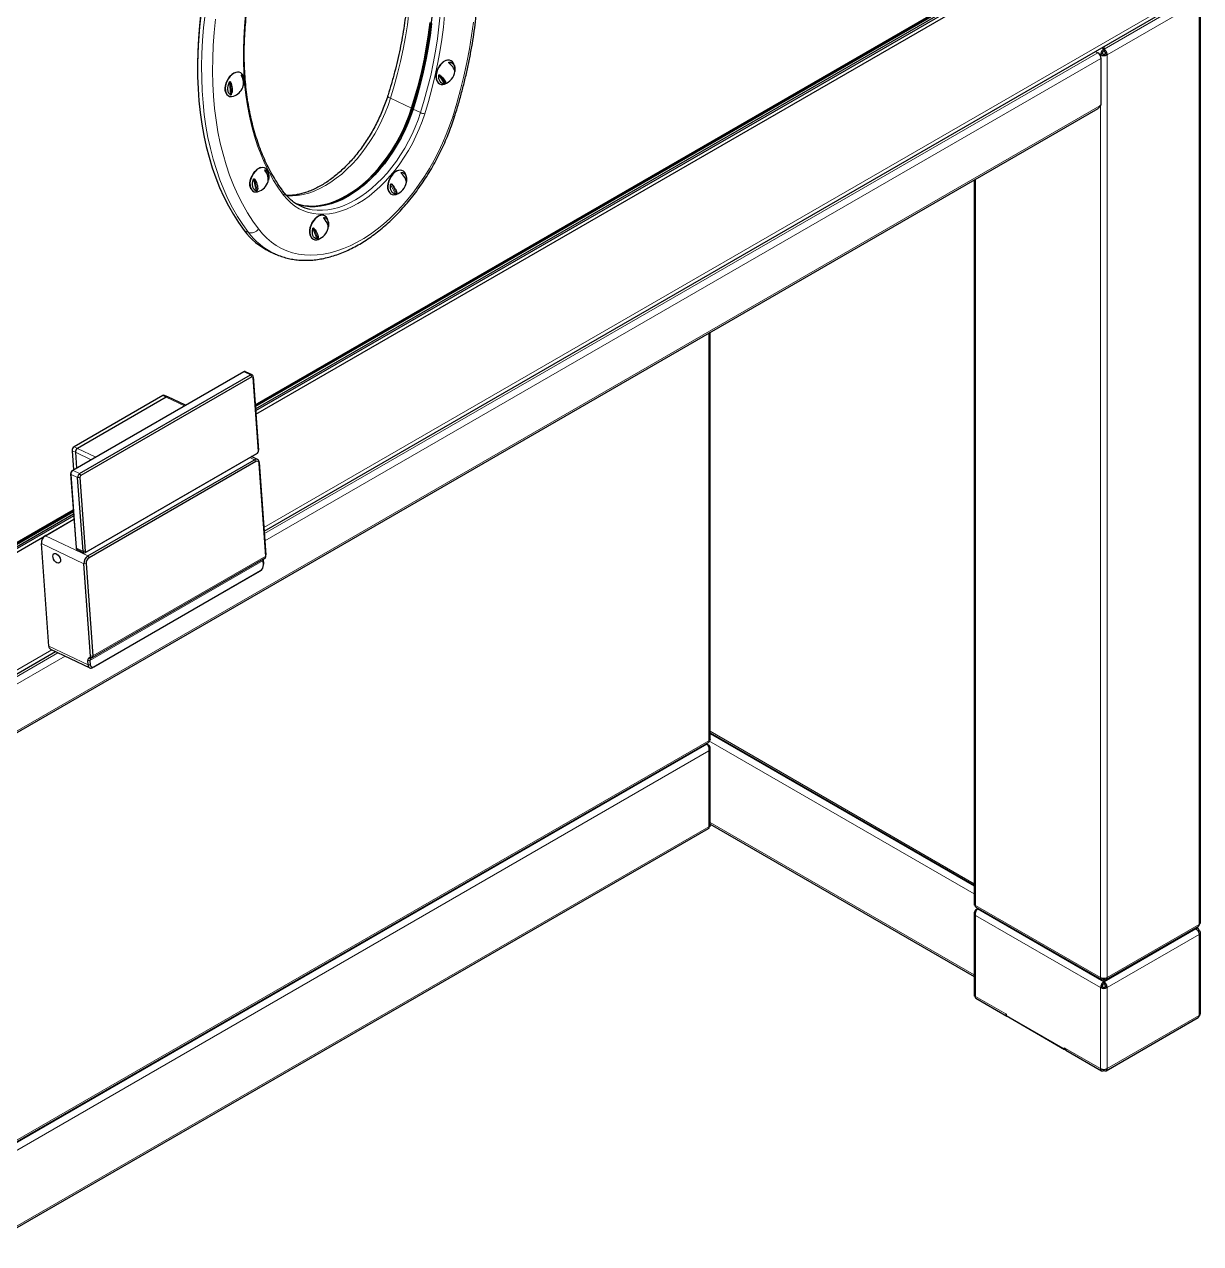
# Model space of a CAD drawing. Header units: millimetres. Extents: x -218071 to -203542, y 15363 to 51382.
# Drawn here: x -216882.8 to -216806.9, y 50935.3 to 51013.9 of the extents above; entities that cross this region are included whole.
import ezdxf

# ---------------------------------------------------------------- set-up
doc = ezdxf.new("R2010")
doc.units = ezdxf.units.MM
doc.header["$LTSCALE"] = 4
doc.layers.add('TPF-EQUIPEMENT', color=7, linetype='Continuous')

msp = doc.modelspace()

# ---------------------------------------------------------------- linework, layer by layer
at = {"layer": 'TPF-EQUIPEMENT', "color": 7, "linetype": 'Continuous', "lineweight": 25}
for p, q in [((-216867.878, 50989.405), (-216821.394, 51016.233)), ((-216867.872, 50989.326), (-216821.666, 51015.994)), ((-216867.869, 50989.283), (-216821.663, 51015.951)), ((-216867.859, 50989.148), (-216821.49, 51015.91)), ((-216821.235, 51015.911), (-216867.849, 50989.008)), ((-216867.834, 50988.794), (-216821.023, 51015.811)), ((-216867.286, 50981.252), (-216807.647, 51015.673)), ((-216806.876, 50956.002), (-216806.876, 51015.535)), ((-216813.126, 51012.511), (-216813.126, 51012.357)), ((-216813.106, 51012.357), (-216813.106, 51012.522)), ((-216813.657, 51012.204), (-216813.515, 51012.121)), ((-216813.222, 51012.045), (-216813.328, 51011.984)), ((-216813.303, 51011.754), (-216813.303, 51008.749)), ((-216813.126, 51012.357), (-216813.126, 51012.235)), ((-216813.106, 51012.357), (-216813.106, 51012.235)), ((-216813.01, 51012.045), (-216812.904, 51011.984)), ((-216871.597, 51011.412), (-216871.597, 51011.399)), ((-216937.677, 50936.849), (-216813.484, 51008.526)), ((-216813.317, 51008.724), (-216813.373, 51008.692)), ((-216821.477, 51003.913), (-216821.477, 50957.142)), ((-216866.941, 50999.301), (-216866.673, 50999.173)), ((-216866.673, 50999.173), (-216866.687, 50999.18)), ((-216838.516, 50967.799), (-216838.516, 50994.079)), ((-216868.631, 50991.53), (-216879.662, 50985.164)), ((-216879.196, 50984.961), (-216868.165, 50991.328)), ((-216868.088, 50991.209), (-216879.119, 50984.843)), ((-216868.067, 50991.338), (-216868.489, 50991.54)), ((-216868.011, 50991.239), (-216867.666, 50986.484)), ((-216867.666, 50986.41), (-216868.011, 50991.165)), ((-216873.824, 50989.999), (-216879.551, 50986.694)), ((-216873.612, 50989.899), (-216879.34, 50986.593)), ((-216873.514, 50989.909), (-216873.725, 50990.01)), ((-216872.378, 50989.368), (-216873.514, 50989.909)), ((-216879.68, 50986.442), (-216879.59, 50985.206)), ((-216867.666, 50986.484), (-216867.666, 50986.468)), ((-216867.666, 50986.402), (-216867.666, 50986.468)), ((-216879.469, 50986.341), (-216879.395, 50985.319)), ((-216867.795, 50986.233), (-216878.826, 50979.867)), ((-216878.762, 50979.918), (-216867.731, 50986.284)), ((-216878.663, 50979.651), (-216867.915, 50985.854)), ((-216867.838, 50985.736), (-216878.586, 50979.532)), ((-216867.718, 50985.876), (-216868.1, 50986.057)), ((-216867.768, 50986.252), (-216867.795, 50986.233)), ((-216867.768, 50986.252), (-216867.717, 50986.294)), ((-216867.607, 50985.678), (-216867.175, 50979.719)), ((-216879.777, 50984.945), (-216879.431, 50980.19)), ((-216867.175, 50979.645), (-216867.608, 50985.603)), ((-216878.98, 50979.955), (-216879.325, 50984.71)), ((-216879.184, 50984.717), (-216878.839, 50979.962)), ((-216931.691, 50952.493), (-216879.603, 50982.555)), ((-216931.688, 50952.45), (-216879.6, 50982.513)), ((-216931.42, 50952.733), (-216879.609, 50982.635)), ((-216931.515, 50952.409), (-216879.59, 50982.377)), ((-216879.58, 50982.238), (-216931.26, 50952.411)), ((-216931.049, 50952.31), (-216879.565, 50982.024)), ((-216881.41, 50980.959), (-216879.565, 50982.024)), ((-216881.188, 50973.833), (-216881.668, 50980.456)), ((-216879.347, 50980.057), (-216878.924, 50979.856)), ((-216867.338, 50979.081), (-216867.358, 50979.35)), ((-216867.356, 50979.396), (-216867.338, 50979.155)), ((-216867.325, 50979.451), (-216867.208, 50979.545)), ((-216867.175, 50979.719), (-216867.175, 50979.712)), ((-216867.175, 50979.63), (-216867.175, 50979.712)), ((-216878.489, 50973.19), (-216878.921, 50979.148)), ((-216878.78, 50979.155), (-216878.348, 50973.197)), ((-216867.596, 50978.652), (-216878.344, 50972.449)), ((-216878.28, 50972.501), (-216867.532, 50978.704)), ((-216867.543, 50978.69), (-216867.596, 50978.652)), ((-216867.543, 50978.69), (-216867.492, 50978.732)), ((-216867.338, 50979.155), (-216867.337, 50979.122)), ((-216867.338, 50979.056), (-216867.337, 50979.122)), ((-216933.8, 50942.864), (-216880.752, 50973.48)), ((-216881.077, 50973.635), (-216878.541, 50972.428)), ((-216878.623, 50973.046), (-216878.505, 50973.139)), ((-216878.38, 50973.097), (-216878.498, 50973.003)), ((-216878.652, 50972.626), (-216878.671, 50972.895)), ((-216878.53, 50972.902), (-216878.511, 50972.633)), ((-216885.03, 50940.836), (-216838.618, 50967.622)), ((-216838.516, 50968.234), (-216821.477, 50958.399)), ((-216838.72, 50967.502), (-216838.774, 50967.533)), ((-216838.72, 50967.502), (-216838.604, 50967.435)), ((-216838.656, 50967.405), (-216838.604, 50967.435)), ((-216838.516, 50962.246), (-216838.516, 50967.257)), ((-216885.03, 50935.283), (-216838.618, 50962.069)), ((-216838.516, 50962.354), (-216821.477, 50952.52)), ((-216821.477, 50956.628), (-216821.477, 50951.291)), ((-216821.273, 50956.873), (-216821.389, 50956.806)), ((-216821.337, 50956.776), (-216821.389, 50956.806)), ((-216821.377, 50956.995), (-216813.266, 50952.313)), ((-216821.273, 50956.873), (-216821.219, 50956.904)), ((-216812.966, 50952.314), (-216807.026, 50955.742)), ((-216807.293, 50955.587), (-216807.186, 50955.587)), ((-216807.186, 50955.599), (-216807.273, 50955.599)), ((-216807.026, 50955.608), (-216807.142, 50955.675)), ((-216806.964, 50955.471), (-216807.031, 50955.432)), ((-216806.876, 50950.122), (-216806.876, 50955.348)), ((-216813.328, 50951.798), (-216813.222, 50951.859)), ((-216813.127, 50952.047), (-216813.106, 50952.056)), ((-216813.126, 50952.334), (-216813.126, 50952.401)), ((-216813.126, 50952.317), (-216813.126, 50952.171)), ((-216813.126, 50952.171), (-216813.126, 50952.048)), ((-216813.106, 50952.334), (-216813.106, 50952.4)), ((-216813.106, 50952.171), (-216813.106, 50952.334)), ((-216813.106, 50952.171), (-216813.106, 50952.048)), ((-216812.904, 50951.798), (-216813.01, 50951.859)), ((-216821.375, 50951.114), (-216819.382, 50949.964)), ((-216819.423, 50950.089), (-216819.444, 50950.101)), ((-216819.423, 50950.089), (-216819.423, 50949.991)), ((-216819.423, 50949.991), (-216815.647, 50947.812)), ((-216819.296, 50949.918), (-216819.296, 50949.918)), ((-216815.583, 50947.775), (-216819.296, 50949.918)), ((-216812.966, 50946.434), (-216807.026, 50949.862)), ((-216815.626, 50947.898), (-216815.647, 50947.91)), ((-216815.647, 50947.812), (-216815.647, 50947.91)), ((-216815.616, 50947.83), (-216815.647, 50947.812)), ((-216815.564, 50947.76), (-216813.266, 50946.434)), ((-216813.126, 50946.454), (-216813.126, 50946.521)), ((-216813.106, 50946.454), (-216813.106, 50946.522))]:
    msp.add_line(p, q, dxfattribs=at)
at = {"layer": 'TPF-EQUIPEMENT', "color": 8, "linetype": 'Continuous', "lineweight": 18}
for p, q in [((-216867.304, 50981.49), (-216807.86, 51015.797)), ((-216813.106, 51012.357), (-216807.437, 51015.629)), ((-216806.964, 51015.412), (-216812.904, 51011.984)), ((-216806.964, 50955.879), (-216806.964, 51015.412)), ((-216813.258, 51012.434), (-216813.126, 51012.357)), ((-216813.515, 51012.121), (-216867.275, 50981.094)), ((-216813.303, 51011.754), (-216867.241, 50980.624)), ((-216813.328, 51011.984), (-216813.414, 51012.034)), ((-216813.328, 51011.984), (-216813.328, 51011.885)), ((-216812.904, 51011.984), (-216812.904, 50952.451)), ((-216855.366, 51011.501), (-216855.259, 51011.343)), ((-216854.993, 51010.954), (-216854.991, 51010.95)), ((-216869.474, 51009.398), (-216869.528, 51010.232)), ((-216869.457, 51010.22), (-216869.405, 51009.417)), ((-216868.75, 51010.673), (-216868.746, 51010.614)), ((-216855.648, 51010.119), (-216856.023, 51010.669)), ((-216855.951, 51010.68), (-216855.59, 51010.15)), ((-216937.663, 50936.959), (-216813.373, 51008.692)), ((-216857.78, 51008.531), (-216859.14, 51009.178)), ((-216857.753, 51008.523), (-216857.78, 51008.531)), ((-216857.681, 51008.484), (-216857.683, 51008.489)), ((-216857.202, 51008.256), (-216857.681, 51008.484)), ((-216813.328, 51008.718), (-216813.328, 50952.451)), ((-216867.224, 51004.552), (-216867.211, 51004.491)), ((-216867.811, 51003.203), (-216867.981, 51003.96)), ((-216867.909, 51003.956), (-216867.745, 51003.228)), ((-216858.44, 51004.396), (-216858.374, 51004.269)), ((-216821.389, 51003.964), (-216821.389, 50957.103)), ((-216858.81, 51003.009), (-216859.132, 51003.622)), ((-216859.059, 51003.629), (-216858.75, 51003.039)), ((-216863.43, 51001.487), (-216863.39, 51001.382)), ((-216868.31, 51000.526), (-216868.578, 51000.653)), ((-216863.89, 51000.106), (-216864.153, 51000.781)), ((-216864.08, 51000.784), (-216863.827, 51000.134)), ((-216838.604, 50967.732), (-216838.604, 50994.028)), ((-216868.588, 50991.529), (-216879.618, 50985.162)), ((-216868.165, 50991.328), (-216868.588, 50991.529)), ((-216868.165, 50991.328), (-216868.088, 50991.209)), ((-216868.011, 50991.239), (-216868.011, 50991.165)), ((-216873.612, 50989.899), (-216873.824, 50989.999)), ((-216872.432, 50989.337), (-216873.612, 50989.899)), ((-216879.469, 50986.341), (-216879.68, 50986.442)), ((-216879.551, 50986.694), (-216879.34, 50986.593)), ((-216879.34, 50986.593), (-216878.16, 50986.031)), ((-216867.666, 50986.41), (-216867.666, 50986.484)), ((-216878.457, 50985.86), (-216879.469, 50986.341)), ((-216867.915, 50985.854), (-216868.209, 50985.994)), ((-216867.838, 50985.736), (-216867.915, 50985.854)), ((-216867.731, 50986.284), (-216867.795, 50986.233)), ((-216867.608, 50985.603), (-216867.607, 50985.678)), ((-216879.325, 50984.71), (-216879.748, 50984.911)), ((-216879.748, 50984.911), (-216879.402, 50980.156)), ((-216879.618, 50985.162), (-216879.196, 50984.961)), ((-216879.196, 50984.961), (-216879.119, 50984.843)), ((-216879.325, 50984.71), (-216879.184, 50984.717)), ((-216881.41, 50980.959), (-216878.663, 50979.651)), ((-216878.921, 50979.148), (-216881.668, 50980.456)), ((-216879.402, 50980.156), (-216878.98, 50979.955)), ((-216878.839, 50979.962), (-216878.98, 50979.955)), ((-216878.762, 50979.918), (-216878.826, 50979.867)), ((-216878.586, 50979.532), (-216878.663, 50979.651)), ((-216867.358, 50979.35), (-216878.53, 50972.902)), ((-216878.498, 50973.003), (-216867.325, 50979.451)), ((-216867.208, 50979.545), (-216878.38, 50973.097)), ((-216878.348, 50973.197), (-216867.175, 50979.645)), ((-216867.358, 50979.38), (-216867.358, 50979.35)), ((-216867.175, 50979.719), (-216867.175, 50979.645)), ((-216878.78, 50979.155), (-216878.921, 50979.148)), ((-216867.596, 50978.652), (-216867.532, 50978.704)), ((-216867.338, 50979.155), (-216867.338, 50979.081)), ((-216880.131, 50973.185), (-216937.733, 50939.939)), ((-216880.596, 50973.406), (-216933.861, 50942.664)), ((-216933.798, 50943.112), (-216880.987, 50973.592)), ((-216881.188, 50973.833), (-216878.652, 50972.626)), ((-216878.38, 50973.097), (-216878.505, 50973.139)), ((-216878.348, 50973.197), (-216878.489, 50973.19)), ((-216878.53, 50972.902), (-216878.671, 50972.895)), ((-216878.652, 50972.626), (-216878.511, 50972.633)), ((-216878.498, 50973.003), (-216878.623, 50973.046)), ((-216878.344, 50972.449), (-216878.28, 50972.501)), ((-216838.516, 50968.335), (-216821.477, 50958.501)), ((-216884.92, 50941.001), (-216838.604, 50967.732)), ((-216821.477, 50957.848), (-216838.604, 50967.732)), ((-216821.477, 50958.337), (-216838.516, 50968.172)), ((-216838.72, 50967.502), (-216885.228, 50940.66)), ((-216838.604, 50967.079), (-216884.92, 50940.348)), ((-216838.604, 50962.179), (-216838.604, 50967.079)), ((-216884.92, 50935.448), (-216838.604, 50962.179)), ((-216838.516, 50962.455), (-216821.477, 50952.621)), ((-216821.389, 50957.103), (-216813.328, 50952.451)), ((-216821.273, 50956.873), (-216813.126, 50952.171)), ((-216813.328, 50951.798), (-216821.389, 50956.45)), ((-216821.389, 50956.45), (-216821.389, 50951.224)), ((-216812.904, 50952.451), (-216806.964, 50955.879)), ((-216813.106, 50952.171), (-216807.186, 50955.587)), ((-216806.964, 50955.226), (-216812.904, 50951.798)), ((-216807.186, 50955.599), (-216807.23, 50955.624)), ((-216806.964, 50949.999), (-216806.964, 50955.226)), ((-216821.389, 50951.224), (-216819.444, 50950.101)), ((-216813.328, 50951.798), (-216813.328, 50946.571)), ((-216812.904, 50951.798), (-216812.904, 50946.571)), ((-216812.904, 50946.571), (-216806.964, 50949.999)), ((-216815.626, 50947.898), (-216813.328, 50946.571))]:
    msp.add_line(p, q, dxfattribs=at)
at = {"layer": 'TPF-EQUIPEMENT', "color": 8, "linetype": 'Continuous', "lineweight": 18, "flags": 128}
for points in [[(-216866.036, 51002.922), (-216866.371, 51003.389), (-216866.684, 51003.884), (-216866.976, 51004.405), (-216867.246, 51004.95), (-216867.493, 51005.52), (-216867.717, 51006.112), (-216867.917, 51006.727), (-216868.093, 51007.363), (-216868.244, 51008.019), (-216868.372, 51008.693), (-216868.474, 51009.385), (-216868.552, 51010.093), (-216868.604, 51010.816), (-216868.632, 51011.554), (-216868.634, 51012.303), (-216868.611, 51013.064), (-216868.562, 51013.835), (-216868.489, 51014.615), (-216868.391, 51015.402), (-216868.268, 51016.195), (-216868.12, 51016.992), (-216868.053, 51017.317)], [(-216868.31, 51000.526), (-216868.671, 51001.028), (-216869.011, 51001.557), (-216869.33, 51002.112), (-216869.626, 51002.692), (-216869.9, 51003.296), (-216870.151, 51003.923), (-216870.378, 51004.573), (-216870.582, 51005.244), (-216870.761, 51005.936), (-216870.917, 51006.647), (-216871.048, 51007.377), (-216871.154, 51008.124), (-216871.235, 51008.887), (-216871.292, 51009.665), (-216871.323, 51010.456), (-216871.33, 51011.261), (-216871.311, 51012.077), (-216871.267, 51012.903), (-216871.198, 51013.738), (-216871.104, 51014.581)], [(-216870.429, 51014.283), (-216870.517, 51013.428), (-216870.579, 51012.582), (-216870.614, 51011.746), (-216870.623, 51010.921), (-216870.605, 51010.108), (-216870.561, 51009.31), (-216870.491, 51008.527), (-216870.394, 51007.76), (-216870.271, 51007.012), (-216870.122, 51006.282), (-216869.947, 51005.572), (-216869.747, 51004.883), (-216869.522, 51004.217), (-216869.272, 51003.574), (-216868.998, 51002.956), (-216868.699, 51002.363), (-216868.378, 51001.797), (-216868.033, 51001.258), (-216867.667, 51000.747)], [(-216857.952, 51014.707), (-216858.049, 51013.928), (-216858.171, 51013.143), (-216858.317, 51012.354), (-216858.487, 51011.561), (-216858.682, 51010.767), (-216858.899, 51009.972), (-216859.14, 51009.178)], [(-216857.202, 51008.256), (-216856.962, 51009.05), (-216856.744, 51009.844), (-216856.55, 51010.639), (-216856.38, 51011.431), (-216856.234, 51012.221), (-216856.112, 51013.006), (-216856.015, 51013.785), (-216855.942, 51014.557)], [(-216855.66, 51014.538), (-216855.733, 51013.759), (-216855.831, 51012.972), (-216855.955, 51012.179), (-216856.102, 51011.382), (-216856.274, 51010.581), (-216856.47, 51009.779), (-216856.69, 51008.977), (-216856.933, 51008.175)], [(-216855.13, 51007.982), (-216854.864, 51008.858), (-216854.622, 51009.736), (-216854.405, 51010.613), (-216854.214, 51011.488), (-216854.048, 51012.361), (-216853.907, 51013.229), (-216853.793, 51014.091)], [(-216859.14, 51009.178), (-216859.302, 51008.705), (-216859.486, 51008.237), (-216859.691, 51007.775), (-216859.916, 51007.323), (-216860.161, 51006.883), (-216860.423, 51006.456), (-216860.701, 51006.045), (-216860.995, 51005.651), (-216861.302, 51005.277), (-216861.621, 51004.925), (-216861.951, 51004.596), (-216862.291, 51004.292), (-216862.637, 51004.015), (-216862.989, 51003.765), (-216863.345, 51003.544), (-216863.703, 51003.353), (-216864.062, 51003.192), (-216864.419, 51003.064), (-216864.773, 51002.968), (-216865.122, 51002.905), (-216865.465, 51002.875), (-216865.8, 51002.878), (-216865.828, 51002.88)], [(-216867.667, 51000.747), (-216867.407, 51000.434), (-216867.128, 51000.152), (-216866.829, 50999.9), (-216866.511, 50999.679), (-216866.176, 50999.491), (-216865.825, 50999.336), (-216865.46, 50999.215), (-216865.081, 50999.128), (-216864.689, 50999.075), (-216864.287, 50999.056), (-216863.876, 50999.073), (-216863.457, 50999.124), (-216863.032, 50999.209), (-216862.602, 50999.328), (-216862.169, 50999.481), (-216861.734, 50999.667), (-216861.299, 50999.886), (-216860.866, 51000.136), (-216860.435, 51000.417), (-216860.009, 51000.727), (-216859.59, 51001.067), (-216859.178, 51001.433), (-216858.775, 51001.826), (-216858.382, 51002.244), (-216858.002, 51002.684), (-216857.635, 51003.146), (-216857.282, 51003.628), (-216856.946, 51004.129), (-216856.627, 51004.645), (-216856.326, 51005.176), (-216856.044, 51005.72), (-216855.783, 51006.275), (-216855.543, 51006.838), (-216855.325, 51007.408), (-216855.13, 51007.982)], [(-216856.933, 51008.175), (-216857.099, 51007.689), (-216857.289, 51007.207), (-216857.5, 51006.733), (-216857.731, 51006.269), (-216857.982, 51005.816), (-216858.251, 51005.377), (-216858.538, 51004.955), (-216858.839, 51004.55), (-216859.155, 51004.166), (-216859.483, 51003.804), (-216859.823, 51003.466), (-216860.171, 51003.154), (-216860.527, 51002.869), (-216860.889, 51002.612), (-216861.255, 51002.384), (-216861.623, 51002.188), (-216861.991, 51002.024), (-216862.358, 51001.892), (-216862.722, 51001.793), (-216863.081, 51001.728), (-216863.433, 51001.697), (-216863.777, 51001.7), (-216864.111, 51001.738), (-216864.433, 51001.809), (-216864.742, 51001.915), (-216865.036, 51002.053), (-216865.313, 51002.224), (-216865.573, 51002.426), (-216865.814, 51002.659), (-216866.036, 51002.922)], [(-216864.376, 51002.03), (-216864.187, 51001.992), (-216863.863, 51001.956), (-216863.528, 51001.953), (-216863.185, 51001.983), (-216862.836, 51002.046), (-216862.482, 51002.142), (-216862.124, 51002.27), (-216861.766, 51002.43), (-216861.408, 51002.621), (-216861.052, 51002.842), (-216860.7, 51003.092), (-216860.353, 51003.37), (-216860.014, 51003.674), (-216859.684, 51004.003), (-216859.365, 51004.355), (-216859.058, 51004.729), (-216858.764, 51005.122), (-216858.486, 51005.533), (-216858.224, 51005.96), (-216857.979, 51006.401), (-216857.754, 51006.853), (-216857.549, 51007.314), (-216857.365, 51007.783), (-216857.202, 51008.256)], [(-216855.13, 51007.982), (-216855.074, 51007.979), (-216855.034, 51007.982), (-216855.01, 51007.991), (-216855.006, 51007.998)]]:
    msp.add_lwpolyline(points, dxfattribs=at)
at = {"layer": 'TPF-EQUIPEMENT', "color": 7, "linetype": 'Continuous', "lineweight": 25, "flags": 128}
for points in [[(-216871.372, 51014.709), (-216871.466, 51013.866), (-216871.535, 51013.031), (-216871.579, 51012.204), (-216871.597, 51011.388), (-216871.591, 51010.584), (-216871.56, 51009.792), (-216871.503, 51009.014), (-216871.422, 51008.251), (-216871.315, 51007.504), (-216871.184, 51006.775), (-216871.029, 51006.064), (-216870.849, 51005.372), (-216870.646, 51004.7), (-216870.418, 51004.051), (-216870.167, 51003.423), (-216869.894, 51002.819), (-216869.597, 51002.239), (-216869.279, 51001.684), (-216868.939, 51001.156), (-216868.578, 51000.653)], [(-216857.78, 51008.531), (-216857.54, 51009.325), (-216857.322, 51010.119), (-216857.128, 51010.914), (-216856.958, 51011.706), (-216856.811, 51012.496), (-216856.69, 51013.281), (-216856.592, 51014.06)], [(-216856.564, 51014.057), (-216856.662, 51013.277), (-216856.784, 51012.492), (-216856.93, 51011.701), (-216857.1, 51010.908), (-216857.295, 51010.113), (-216857.512, 51009.317), (-216857.753, 51008.523)], [(-216856.494, 51014.013), (-216856.591, 51013.234), (-216856.713, 51012.449), (-216856.859, 51011.659), (-216857.029, 51010.867), (-216857.223, 51010.072), (-216857.441, 51009.278), (-216857.681, 51008.484)], [(-216855.047, 51011.387), (-216855.069, 51011.437), (-216855.136, 51011.536), (-216855.224, 51011.605), (-216855.328, 51011.641), (-216855.444, 51011.643), (-216855.567, 51011.611), (-216855.692, 51011.545), (-216855.812, 51011.449), (-216855.924, 51011.327), (-216856.021, 51011.185), (-216856.1, 51011.028), (-216856.157, 51010.864), (-216856.19, 51010.699), (-216856.198, 51010.541), (-216856.179, 51010.397), (-216856.135, 51010.273), (-216856.068, 51010.174), (-216855.98, 51010.105), (-216855.876, 51010.069), (-216855.76, 51010.067), (-216855.665, 51010.089)], [(-216868.652, 51010.613), (-216868.656, 51010.622), (-216868.715, 51010.73), (-216868.796, 51010.81), (-216868.895, 51010.858), (-216869.007, 51010.872), (-216869.128, 51010.851), (-216869.253, 51010.797), (-216869.376, 51010.711), (-216869.491, 51010.598), (-216869.594, 51010.462), (-216869.68, 51010.31), (-216869.745, 51010.147), (-216869.787, 51009.982), (-216869.803, 51009.821), (-216869.793, 51009.671), (-216869.758, 51009.539), (-216869.698, 51009.431), (-216869.618, 51009.351), (-216869.519, 51009.303), (-216869.406, 51009.289), (-216869.285, 51009.31), (-216869.27, 51009.314)], [(-216869.263, 51010.795), (-216869.14, 51010.849), (-216869.095, 51010.86)], [(-216856.137, 51010.277), (-216856.14, 51010.284), (-216856.184, 51010.407), (-216856.203, 51010.55), (-216856.195, 51010.706), (-216856.163, 51010.869), (-216856.106, 51011.032), (-216856.028, 51011.187), (-216855.931, 51011.328)], [(-216855.366, 51011.501), (-216855.277, 51011.5), (-216855.196, 51011.477), (-216855.125, 51011.432), (-216855.067, 51011.366), (-216855.023, 51011.282), (-216854.996, 51011.183), (-216854.985, 51011.071), (-216854.991, 51010.95)], [(-216854.993, 51010.906), (-216854.992, 51010.947), (-216855.006, 51010.998), (-216855.034, 51011.058), (-216855.075, 51011.124), (-216855.129, 51011.197), (-216855.194, 51011.274), (-216855.269, 51011.354), (-216855.353, 51011.436)], [(-216869.742, 51009.502), (-216869.763, 51009.55), (-216869.798, 51009.68), (-216869.808, 51009.829), (-216869.792, 51009.988), (-216869.75, 51010.152), (-216869.686, 51010.313), (-216869.601, 51010.464), (-216869.499, 51010.598), (-216869.385, 51010.71), (-216869.263, 51010.795)], [(-216869.474, 51009.398), (-216869.536, 51009.458), (-216869.584, 51009.537), (-216869.617, 51009.632), (-216869.633, 51009.741), (-216869.632, 51009.859), (-216869.613, 51009.983), (-216869.578, 51010.109), (-216869.528, 51010.232)], [(-216868.75, 51010.673), (-216868.688, 51010.613), (-216868.639, 51010.534), (-216868.607, 51010.439), (-216868.591, 51010.33), (-216868.592, 51010.212), (-216868.611, 51010.087), (-216868.63, 51010.01)], [(-216855.648, 51010.119), (-216855.737, 51010.119), (-216855.818, 51010.143), (-216855.889, 51010.188), (-216855.947, 51010.253), (-216855.991, 51010.337), (-216856.018, 51010.437), (-216856.029, 51010.549), (-216856.023, 51010.669)], [(-216855.951, 51010.68), (-216855.867, 51010.599), (-216855.792, 51010.518), (-216855.726, 51010.441), (-216855.673, 51010.368), (-216855.631, 51010.302), (-216855.604, 51010.242), (-216855.59, 51010.191), (-216855.59, 51010.15)], [(-216865.239, 51002.387), (-216865.078, 51002.337), (-216864.765, 51002.267), (-216864.44, 51002.231), (-216864.106, 51002.228), (-216863.763, 51002.258), (-216863.413, 51002.321), (-216863.059, 51002.417), (-216862.702, 51002.545), (-216862.343, 51002.705), (-216861.985, 51002.896), (-216861.629, 51003.117), (-216861.277, 51003.367), (-216860.931, 51003.645), (-216860.592, 51003.949), (-216860.262, 51004.278), (-216859.942, 51004.63), (-216859.635, 51005.004), (-216859.342, 51005.397), (-216859.063, 51005.808), (-216858.801, 51006.235), (-216858.557, 51006.676), (-216858.332, 51007.128), (-216858.126, 51007.589), (-216857.942, 51008.058), (-216857.78, 51008.531)], [(-216857.681, 51008.484), (-216857.844, 51008.011), (-216858.028, 51007.542), (-216858.233, 51007.081), (-216858.458, 51006.629), (-216858.703, 51006.188), (-216858.965, 51005.761), (-216859.243, 51005.35), (-216859.537, 51004.957), (-216859.844, 51004.583), (-216860.163, 51004.231), (-216860.493, 51003.902), (-216860.832, 51003.598), (-216861.179, 51003.32), (-216861.531, 51003.07), (-216861.887, 51002.849), (-216862.245, 51002.658), (-216862.603, 51002.498), (-216862.961, 51002.37), (-216863.315, 51002.274), (-216863.664, 51002.211), (-216864.007, 51002.181), (-216864.342, 51002.184), (-216864.666, 51002.22), (-216864.98, 51002.29), (-216865.192, 51002.358)], [(-216857.753, 51008.523), (-216857.916, 51008.048), (-216858.1, 51007.579), (-216858.306, 51007.116), (-216858.532, 51006.663), (-216858.777, 51006.221), (-216859.04, 51005.793), (-216859.319, 51005.38), (-216859.613, 51004.986), (-216859.921, 51004.611), (-216860.242, 51004.258), (-216860.573, 51003.928), (-216860.913, 51003.623), (-216861.26, 51003.345), (-216861.613, 51003.094), (-216861.97, 51002.873), (-216862.329, 51002.681), (-216862.689, 51002.521), (-216863.047, 51002.392), (-216863.402, 51002.295), (-216863.752, 51002.232), (-216864.096, 51002.202), (-216864.432, 51002.205), (-216864.757, 51002.242), (-216864.909, 51002.271)], [(-216868.148, 51003.345), (-216868.178, 51003.416), (-216868.208, 51003.55), (-216868.213, 51003.701), (-216868.192, 51003.862), (-216868.146, 51004.026), (-216868.077, 51004.185), (-216867.988, 51004.334), (-216867.884, 51004.464), (-216867.768, 51004.571)], [(-216867.058, 51004.455), (-216867.108, 51004.554), (-216867.185, 51004.64), (-216867.281, 51004.694), (-216867.391, 51004.714), (-216867.511, 51004.7), (-216867.635, 51004.652), (-216867.759, 51004.573), (-216867.876, 51004.464), (-216867.981, 51004.332), (-216868.071, 51004.183), (-216868.14, 51004.022), (-216868.186, 51003.856), (-216868.208, 51003.694), (-216868.203, 51003.541), (-216868.173, 51003.405), (-216868.118, 51003.292), (-216868.041, 51003.206), (-216867.945, 51003.152), (-216867.835, 51003.132), (-216867.715, 51003.146), (-216867.676, 51003.157)], [(-216867.224, 51004.552), (-216867.151, 51004.512), (-216867.09, 51004.451), (-216867.043, 51004.371), (-216867.011, 51004.274), (-216866.996, 51004.165), (-216866.999, 51004.046), (-216867.018, 51003.921), (-216867.023, 51003.901)], [(-216858.165, 51004.28), (-216858.165, 51004.28), (-216858.223, 51004.39), (-216858.303, 51004.472), (-216858.4, 51004.522), (-216858.512, 51004.539), (-216858.633, 51004.521), (-216858.757, 51004.469), (-216858.88, 51004.385), (-216858.996, 51004.274), (-216859.1, 51004.14), (-216859.187, 51003.988), (-216859.254, 51003.826), (-216859.298, 51003.661), (-216859.316, 51003.499), (-216859.308, 51003.348), (-216859.275, 51003.215), (-216859.217, 51003.105), (-216859.137, 51003.023), (-216859.04, 51002.972), (-216858.928, 51002.956), (-216858.807, 51002.974), (-216858.784, 51002.981)], [(-216867.811, 51003.203), (-216867.885, 51003.244), (-216867.946, 51003.305), (-216867.993, 51003.385), (-216868.025, 51003.482), (-216868.039, 51003.591), (-216868.037, 51003.71), (-216868.017, 51003.834), (-216867.981, 51003.96)], [(-216867.909, 51003.956), (-216867.847, 51003.852), (-216867.796, 51003.747), (-216867.757, 51003.644), (-216867.729, 51003.545), (-216867.713, 51003.452), (-216867.711, 51003.367), (-216867.722, 51003.292), (-216867.745, 51003.228)], [(-216859.254, 51003.168), (-216859.28, 51003.225), (-216859.313, 51003.357), (-216859.321, 51003.507), (-216859.303, 51003.667), (-216859.26, 51003.831), (-216859.193, 51003.991), (-216859.107, 51004.141), (-216859.004, 51004.274)], [(-216858.44, 51004.396), (-216858.355, 51004.384), (-216858.278, 51004.35), (-216858.213, 51004.295), (-216858.162, 51004.22), (-216858.126, 51004.128), (-216858.106, 51004.022), (-216858.104, 51003.905), (-216858.115, 51003.803)], [(-216858.117, 51003.759), (-216858.114, 51003.79), (-216858.122, 51003.848), (-216858.143, 51003.916), (-216858.177, 51003.99), (-216858.224, 51004.071), (-216858.283, 51004.156), (-216858.352, 51004.244), (-216858.43, 51004.332)], [(-216858.81, 51003.009), (-216858.896, 51003.02), (-216858.972, 51003.054), (-216859.037, 51003.11), (-216859.088, 51003.185), (-216859.124, 51003.277), (-216859.144, 51003.383), (-216859.147, 51003.499), (-216859.132, 51003.622)], [(-216859.059, 51003.629), (-216858.981, 51003.541), (-216858.912, 51003.453), (-216858.853, 51003.368), (-216858.806, 51003.287), (-216858.772, 51003.212), (-216858.751, 51003.145), (-216858.743, 51003.087), (-216858.75, 51003.039)], [(-216864.29, 51000.263), (-216864.333, 51000.376), (-216864.355, 51000.516), (-216864.351, 51000.671), (-216864.321, 51000.834), (-216864.268, 51000.997), (-216864.192, 51001.154), (-216864.098, 51001.297), (-216863.989, 51001.421)], [(-216863.2, 51001.374), (-216863.23, 51001.438), (-216863.3, 51001.533), (-216863.39, 51001.598), (-216863.496, 51001.63), (-216863.613, 51001.627), (-216863.737, 51001.59), (-216863.861, 51001.521), (-216863.981, 51001.421), (-216864.09, 51001.296), (-216864.186, 51001.152), (-216864.262, 51000.994), (-216864.316, 51000.829), (-216864.346, 51000.665), (-216864.35, 51000.508), (-216864.328, 51000.366), (-216864.281, 51000.245), (-216864.21, 51000.15), (-216864.12, 51000.085), (-216864.014, 51000.053), (-216863.897, 51000.056), (-216863.819, 51000.075)], [(-216863.43, 51001.487), (-216863.349, 51001.463), (-216863.278, 51001.418), (-216863.22, 51001.353), (-216863.177, 51001.268), (-216863.149, 51001.169), (-216863.138, 51001.057), (-216863.144, 51000.936), (-216863.156, 51000.864)], [(-216863.161, 51000.803), (-216863.157, 51000.83), (-216863.158, 51000.896), (-216863.171, 51000.971), (-216863.198, 51001.053), (-216863.238, 51001.142), (-216863.289, 51001.235), (-216863.351, 51001.33), (-216863.423, 51001.425)], [(-216863.89, 51000.106), (-216863.971, 51000.129), (-216864.042, 51000.174), (-216864.1, 51000.24), (-216864.144, 51000.324), (-216864.172, 51000.424), (-216864.183, 51000.536), (-216864.176, 51000.656), (-216864.153, 51000.781)], [(-216864.08, 51000.784), (-216864.008, 51000.688), (-216863.946, 51000.593), (-216863.895, 51000.501), (-216863.855, 51000.412), (-216863.828, 51000.329), (-216863.815, 51000.255), (-216863.814, 51000.189), (-216863.827, 51000.134)], [(-216880.66, 50979.205), (-216880.741, 50979.259), (-216880.816, 50979.34), (-216880.876, 50979.438), (-216880.915, 50979.543), (-216880.929, 50979.644), (-216880.916, 50979.729), (-216880.877, 50979.79), (-216880.817, 50979.819), (-216880.743, 50979.815), (-216880.662, 50979.776), (-216880.583, 50979.708), (-216880.514, 50979.617), (-216880.464, 50979.514), (-216880.437, 50979.41), (-216880.437, 50979.315), (-216880.463, 50979.241), (-216880.513, 50979.196), (-216880.581, 50979.183), (-216880.66, 50979.205)], [(-216819.402, 50949.979), (-216819.382, 50949.964), (-216819.359, 50949.954)]]:
    msp.add_lwpolyline(points, dxfattribs=at)
at = {"layer": 'TPF-EQUIPEMENT', "color": 7, "linetype": 'Continuous', "lineweight": 25}
for centre, radius, start, end in [((-216839.597, 51010.835), 32.006, 161.99728, 178.96739), ((-216883.277, 51016.87), 26.931, 341.86913, 359.09555), ((-216855.283, 51010.867), 0.796, 105.09204, 144.55671), ((-216813.763, 51011.733), 0.461, 2.60229, 57.39771), ((-216813.116, 51012.394), 0.461, 242.61604, 297.38396), ((-216813.116, 51012.25), 0.231, 242.61604, 297.38396), ((-216855.984, 51011.037), 1, 288.56593, 352.93199), ((-216855.984, 51011.037), 1, 4.37456, 20.51545), ((-216870.218, 51009.767), 0.886, 336.68648, 30.71538), ((-216869.565, 51010.153), 0.941, 343.07401, 29.81092), ((-216869.589, 51010.262), 1, 4.37456, 20.51545), ((-216869.589, 51010.262), 1, 288.56593, 337.44839), ((-216867.938, 51011.64), 10.729, 310.81133, 342.92423), ((-216813.333, 51008.75), 0.0307, 302.60229, 357.39771), ((-216867.363, 51004.087), 0.631, 102.60047, 129.85792), ((-216858.428, 51003.808), 0.741, 104.11283, 141.06569), ((-216867.995, 51004.105), 1, 288.56593, 342.93903), ((-216867.923, 51003.942), 0.894, 351.61211, 38.18576), ((-216867.995, 51004.105), 1, 4.37456, 20.51545), ((-216859.102, 51003.929), 1, 288.56593, 350.18371), ((-216859.102, 51003.929), 1, 4.37456, 20.51545), ((-216863.73, 51004.81), 2.854, 232.47909, 256.92331), ((-216863.471, 51000.926), 0.716, 103.92601, 136.33148), ((-216864.137, 51001.023), 1, 4.37456, 20.51545), ((-216864.996, 51003.321), 4.466, 216.6751, 244.17837), ((-216864.137, 51001.023), 1, 288.56593, 347.30108), ((-216868.108, 50991.248), 0.0976, 354.95297, 125.36395), ((-216868.06, 50991.169), 0.0488, 354.95297, 125.36395), ((-216873.764, 50989.913), 0.105, 68.11515, 124.37574), ((-216873.553, 50989.812), 0.105, 68.11515, 124.37574), ((-216879.394, 50986.454), 0.286, 123.24905, 182.39693), ((-216879.183, 50986.353), 0.286, 123.24905, 182.39693), ((-216867.802, 50985.695), 0.195, 354.95297, 125.36395), ((-216867.754, 50985.616), 0.146, 354.95297, 125.36395), ((-216867.809, 50986.404), 0.143, 303.24905, 2.39693), ((-216879.039, 50984.722), 0.286, 123.24905, 182.39693), ((-216879.041, 50984.723), 0.143, 123.24905, 182.39693), ((-216881.096, 50980.48), 0.573, 123.24905, 182.39693), ((-216878.883, 50979.946), 0.0976, 174.95297, 305.36395), ((-216878.349, 50979.172), 0.573, 123.24905, 182.39693), ((-216878.79, 50979.958), 0.0488, 174.95297, 305.36395), ((-216878.351, 50979.173), 0.43, 123.24905, 182.39693), ((-216867.245, 50979.369), 0.115, 134.70384, 189.38419), ((-216867.289, 50979.626), 0.115, 314.70384, 9.38419), ((-216867.768, 50979.063), 0.43, 303.24905, 2.39693), ((-216880.965, 50973.828), 0.223, 178.71051, 239.81461), ((-216878.545, 50973.18), 0.0575, 314.70384, 9.38419), ((-216878.461, 50973.178), 0.115, 314.70384, 9.38419), ((-216878.501, 50972.923), 0.172, 134.70384, 189.38419), ((-216878.457, 50972.608), 0.195, 174.95297, 305.36395), ((-216878.417, 50972.921), 0.115, 134.70384, 189.38419), ((-216878.365, 50972.62), 0.146, 174.95297, 305.36395), ((-216807.026, 50956.016), 0.151, 294.36544, 354.30101), ((-216807.01, 50955.348), 0.131, 290.77139, 69.22861), ((-216813.116, 50952.861), 0.461, 242.61604, 297.38396), ((-216813.116, 50952.064), 0.231, 242.61604, 297.38396), ((-216813.116, 50952.207), 0.461, 242.61604, 297.38396), ((-216819.256, 50950.094), 0.188, 177.74322, 207.54856), ((-216807.026, 50950.137), 0.151, 294.36544, 354.30101), ((-216815.479, 50947.881), 0.148, 173.70179, 234.99077), ((-216813.116, 50946.981), 0.461, 242.61604, 297.38396)]:
    msp.add_arc(centre, radius, start, end, dxfattribs=at)
at = {"layer": 'TPF-EQUIPEMENT', "color": 8, "linetype": 'Continuous', "lineweight": 18}
for centre, radius, start, end in [((-216859.075, 51009.456), 0.285, 208.81178, 256.96059), ((-216856.789, 51009.145), 0.981, 245.05423, 261.56087), ((-216866.153, 51003.028), 0.158, 317.80189, 31.04754), ((-216868.133, 51001.06), 0.562, 251.68982, 326.17044), ((-216864.727, 51003.195), 4.468, 216.67783, 243.97133), ((-216868.611, 50991.489), 0.0461, 59.39919, 116.1579), ((-216868.528, 50991.442), 0.105, 68.11515, 124.37574), ((-216879.733, 50984.952), 0.0439, 190.4431, 251.21038), ((-216879.461, 50984.923), 0.286, 123.24905, 182.39693), ((-216879.642, 50985.123), 0.0461, 59.3916, 116.25606), ((-216879.388, 50980.198), 0.0439, 190.49031, 251.20544), ((-216879.294, 50980.152), 0.109, 177.89075, 240.63437)]:
    msp.add_arc(centre, radius, start, end, dxfattribs=at)
at = {"layer": 'TPF-EQUIPEMENT', "color": 7, "linetype": 'Continuous', "lineweight": 25}
for points, knots in [([(-216855.006, 51007.998), (-216854.961, 51008.142), (-216854.831, 51008.556), (-216854.631, 51009.244), (-216854.414, 51010.061), (-216854.219, 51010.877), (-216854.045, 51011.692), (-216853.893, 51012.505), (-216853.763, 51013.314), (-216853.655, 51014.118), (-216853.57, 51014.917), (-216853.506, 51015.709), (-216853.466, 51016.493), (-216853.448, 51017.268), (-216853.453, 51018.034), (-216853.481, 51018.789), (-216853.531, 51019.532), (-216853.605, 51020.262), (-216853.701, 51020.978), (-216853.819, 51021.68), (-216853.96, 51022.365), (-216854.123, 51023.034), (-216854.308, 51023.686), (-216854.515, 51024.318), (-216854.744, 51024.932), (-216854.994, 51025.525), (-216855.265, 51026.097), (-216855.556, 51026.647), (-216855.868, 51027.174), (-216856.185, 51027.659), (-216856.407, 51027.958), (-216856.51, 51028.098)], [0, 0, 0, 0, 0.018565, 0.053756, 0.088951, 0.124149, 0.159351, 0.194558, 0.22977, 0.264986, 0.300208, 0.335435, 0.370667, 0.405904, 0.441146, 0.476392, 0.511642, 0.546894, 0.582148, 0.6174, 0.65265, 0.687894, 0.723129, 0.758352, 0.793558, 0.828743, 0.863903, 0.899031, 0.934124, 0.969176, 1, 1, 1, 1]), ([(-216860.509, 51026.389), (-216860.456, 51026.317), (-216860.297, 51026.106), (-216860.048, 51025.736), (-216859.768, 51025.272), (-216859.508, 51024.785), (-216859.266, 51024.276), (-216859.045, 51023.747), (-216858.844, 51023.197), (-216858.663, 51022.627), (-216858.502, 51022.039), (-216858.363, 51021.432), (-216858.244, 51020.809), (-216858.147, 51020.169), (-216858.072, 51019.515), (-216858.018, 51018.846), (-216857.987, 51018.164), (-216857.977, 51017.47), (-216857.989, 51016.766), (-216858.023, 51016.051), (-216858.079, 51015.328), (-216858.158, 51014.597), (-216858.258, 51013.859), (-216858.379, 51013.116), (-216858.523, 51012.369), (-216858.687, 51011.62), (-216858.873, 51010.868), (-216859.076, 51010.129), (-216859.232, 51009.613), (-216859.316, 51009.347), (-216859.325, 51009.319)], [0, 0, 0, 0, 0.01956, 0.057526, 0.095427, 0.133251, 0.171008, 0.208708, 0.246362, 0.283978, 0.321566, 0.359132, 0.396684, 0.434225, 0.471762, 0.509296, 0.54683, 0.584367, 0.621908, 0.659455, 0.697008, 0.734567, 0.772134, 0.809708, 0.84729, 0.884877, 0.922471, 0.960071, 0.995698, 1, 1, 1, 1]), ([(-216866.017, 51003.11), (-216866.073, 51003.184), (-216866.234, 51003.4), (-216866.488, 51003.778), (-216866.773, 51004.248), (-216867.037, 51004.742), (-216867.282, 51005.258), (-216867.506, 51005.795), (-216867.71, 51006.352), (-216867.893, 51006.929), (-216868.055, 51007.524), (-216868.196, 51008.137), (-216868.315, 51008.767), (-216868.412, 51009.413), (-216868.488, 51010.073), (-216868.541, 51010.747), (-216868.572, 51011.434), (-216868.58, 51012.133), (-216868.567, 51012.842), (-216868.531, 51013.56), (-216868.473, 51014.287), (-216868.393, 51015.021), (-216868.29, 51015.761), (-216868.166, 51016.506), (-216868.02, 51017.255), (-216867.853, 51018.006), (-216867.664, 51018.759), (-216867.461, 51019.492), (-216867.312, 51019.974), (-216867.24, 51020.205)], [0, 0, 0, 0, 0.019813, 0.057739, 0.095645, 0.133526, 0.171385, 0.209224, 0.247048, 0.28486, 0.322661, 0.360455, 0.398243, 0.436028, 0.473811, 0.511593, 0.549376, 0.587158, 0.624942, 0.662728, 0.700516, 0.738306, 0.776099, 0.813894, 0.851691, 0.889491, 0.927292, 0.965096, 1, 1, 1, 1]), ([(-216855.353, 51011.436), (-216855.361, 51011.444), (-216855.372, 51011.454), (-216855.381, 51011.47), (-216855.384, 51011.479), (-216855.384, 51011.487), (-216855.382, 51011.493), (-216855.376, 51011.499), (-216855.37, 51011.5), (-216855.366, 51011.501)], [0, 0, 0, 0, 0.334961, 0.443033, 0.551969, 0.635663, 0.719311, 0.833198, 1, 1, 1, 1]), ([(-216854.991, 51010.95), (-216854.992, 51010.945), (-216854.993, 51010.937), (-216854.994, 51010.925), (-216854.995, 51010.917), (-216854.995, 51010.915), (-216854.995, 51010.914)], [0, 0, 0, 0, 0.429279, 0.720076, 0.952512, 1, 1, 1, 1]), ([(-216869.528, 51010.232), (-216869.526, 51010.237), (-216869.521, 51010.245), (-216869.512, 51010.253), (-216869.503, 51010.257), (-216869.494, 51010.257), (-216869.485, 51010.254), (-216869.472, 51010.245), (-216869.463, 51010.233), (-216869.458, 51010.223), (-216869.457, 51010.22)], [0, 0, 0, 0, 0.162591, 0.272732, 0.360768, 0.449106, 0.532458, 0.668131, 0.902571, 1, 1, 1, 1]), ([(-216868.749, 51010.62), (-216868.754, 51010.631), (-216868.76, 51010.644), (-216868.765, 51010.661), (-216868.766, 51010.669), (-216868.765, 51010.674), (-216868.762, 51010.677), (-216868.757, 51010.678), (-216868.753, 51010.675), (-216868.75, 51010.673)], [0, 0, 0, 0, 0.334961, 0.443033, 0.551969, 0.635663, 0.719311, 0.833198, 1, 1, 1, 1]), ([(-216856.023, 51010.669), (-216856.022, 51010.674), (-216856.021, 51010.683), (-216856.015, 51010.693), (-216856.007, 51010.699), (-216855.999, 51010.701), (-216855.989, 51010.702), (-216855.974, 51010.697), (-216855.961, 51010.689), (-216855.953, 51010.682), (-216855.951, 51010.68)], [0, 0, 0, 0, 0.162591, 0.272732, 0.360768, 0.449106, 0.532458, 0.668131, 0.902571, 1, 1, 1, 1]), ([(-216855.59, 51010.15), (-216855.592, 51010.147), (-216855.593, 51010.142), (-216855.602, 51010.135), (-216855.61, 51010.131), (-216855.618, 51010.127), (-216855.627, 51010.124), (-216855.638, 51010.121), (-216855.644, 51010.12), (-216855.648, 51010.119)], [0, 0, 0, 0, 0.334961, 0.443033, 0.551969, 0.635663, 0.719311, 0.833198, 1, 1, 1, 1]), ([(-216869.405, 51009.417), (-216869.409, 51009.411), (-216869.415, 51009.403), (-216869.428, 51009.395), (-216869.438, 51009.392), (-216869.447, 51009.39), (-216869.456, 51009.39), (-216869.466, 51009.393), (-216869.471, 51009.396), (-216869.474, 51009.398)], [0, 0, 0, 0, 0.334961, 0.443033, 0.551969, 0.635663, 0.719311, 0.833198, 1, 1, 1, 1]), ([(-216859.325, 51009.319), (-216859.35, 51009.241), (-216859.424, 51009.014), (-216859.561, 51008.64), (-216859.742, 51008.199), (-216859.942, 51007.765), (-216860.158, 51007.339), (-216860.391, 51006.923), (-216860.639, 51006.52), (-216860.901, 51006.131), (-216861.175, 51005.758), (-216861.461, 51005.403), (-216861.757, 51005.067), (-216862.061, 51004.751), (-216862.373, 51004.456), (-216862.69, 51004.185), (-216863.011, 51003.939), (-216863.334, 51003.717), (-216863.658, 51003.521), (-216863.982, 51003.351), (-216864.303, 51003.208), (-216864.621, 51003.093), (-216864.933, 51003.004), (-216865.24, 51002.943), (-216865.538, 51002.911), (-216865.741, 51002.901), (-216865.84, 51002.909), (-216865.847, 51002.909)], [0, 0, 0, 0, 0.02214, 0.064622, 0.107122, 0.14963, 0.19214, 0.234643, 0.277133, 0.319601, 0.362043, 0.404451, 0.44682, 0.489146, 0.531426, 0.573659, 0.615846, 0.657993, 0.700113, 0.742224, 0.784346, 0.826517, 0.868789, 0.911235, 0.953943, 0.997018, 1, 1, 1, 1]), ([(-216813.373, 51008.692), (-216813.383, 51008.661), (-216813.403, 51008.599), (-216813.446, 51008.545), (-216813.479, 51008.532), (-216813.485, 51008.529)], [0, 0, 0, 0, 0.447146, 0.894355, 1, 1, 1, 1]), ([(-216866.687, 50999.184), (-216866.607, 50999.145), (-216866.414, 50999.053), (-216866.093, 50998.94), (-216865.726, 50998.84), (-216865.348, 50998.77), (-216864.961, 50998.73), (-216864.565, 50998.72), (-216864.162, 50998.739), (-216863.752, 50998.789), (-216863.338, 50998.869), (-216862.919, 50998.979), (-216862.497, 50999.119), (-216862.074, 50999.287), (-216861.651, 50999.485), (-216861.23, 50999.71), (-216860.812, 50999.963), (-216860.397, 51000.243), (-216859.988, 51000.547), (-216859.585, 51000.877), (-216859.189, 51001.23), (-216858.803, 51001.605), (-216858.426, 51002.001), (-216858.061, 51002.418), (-216857.707, 51002.853), (-216857.366, 51003.306), (-216857.039, 51003.775), (-216856.726, 51004.258), (-216856.43, 51004.755), (-216856.15, 51005.264), (-216855.887, 51005.784), (-216855.642, 51006.312), (-216855.416, 51006.848), (-216855.213, 51007.38), (-216855.08, 51007.765), (-216855.015, 51007.968), (-216855.006, 51007.998)], [0, 0, 0, 0, 0.020845, 0.050499, 0.080167, 0.109887, 0.139693, 0.16961, 0.199653, 0.229828, 0.26013, 0.290548, 0.321066, 0.351665, 0.382327, 0.413035, 0.443773, 0.474528, 0.505291, 0.536052, 0.566807, 0.597553, 0.628287, 0.659011, 0.689722, 0.720424, 0.751116, 0.7818, 0.812478, 0.843151, 0.873823, 0.904493, 0.935166, 0.965841, 0.994908, 1, 1, 1, 1]), ([(-216867.22, 51004.494), (-216867.226, 51004.504), (-216867.234, 51004.517), (-216867.24, 51004.533), (-216867.242, 51004.542), (-216867.241, 51004.549), (-216867.239, 51004.553), (-216867.233, 51004.555), (-216867.228, 51004.553), (-216867.224, 51004.552)], [0, 0, 0, 0, 0.334961, 0.443033, 0.551969, 0.635663, 0.719311, 0.833198, 1, 1, 1, 1]), ([(-216867.981, 51003.96), (-216867.979, 51003.965), (-216867.976, 51003.973), (-216867.968, 51003.982), (-216867.959, 51003.987), (-216867.95, 51003.988), (-216867.94, 51003.986), (-216867.927, 51003.979), (-216867.916, 51003.968), (-216867.91, 51003.959), (-216867.909, 51003.956)], [0, 0, 0, 0, 0.162591, 0.272732, 0.360768, 0.449106, 0.532458, 0.668131, 0.902571, 1, 1, 1, 1]), ([(-216858.43, 51004.332), (-216858.438, 51004.341), (-216858.447, 51004.352), (-216858.456, 51004.368), (-216858.458, 51004.377), (-216858.458, 51004.385), (-216858.456, 51004.39), (-216858.45, 51004.395), (-216858.444, 51004.395), (-216858.44, 51004.396)], [0, 0, 0, 0, 0.334961, 0.443033, 0.551969, 0.635663, 0.719311, 0.833198, 1, 1, 1, 1]), ([(-216867.745, 51003.228), (-216867.748, 51003.223), (-216867.753, 51003.216), (-216867.765, 51003.208), (-216867.773, 51003.204), (-216867.782, 51003.201), (-216867.791, 51003.2), (-216867.802, 51003.201), (-216867.808, 51003.202), (-216867.811, 51003.203)], [0, 0, 0, 0, 0.334961, 0.443033, 0.551969, 0.635663, 0.719311, 0.833198, 1, 1, 1, 1]), ([(-216865.445, 51002.536), (-216865.477, 51002.56), (-216865.589, 51002.641), (-216865.763, 51002.809), (-216865.919, 51002.982), (-216866, 51003.087), (-216866.017, 51003.11)], [0, 0, 0, 0, 0.1510985, 0.5259329, 0.8994562, 1, 1, 1, 1]), ([(-216859.132, 51003.622), (-216859.131, 51003.627), (-216859.129, 51003.636), (-216859.122, 51003.646), (-216859.114, 51003.651), (-216859.106, 51003.654), (-216859.096, 51003.653), (-216859.081, 51003.648), (-216859.069, 51003.639), (-216859.061, 51003.631), (-216859.059, 51003.629)], [0, 0, 0, 0, 0.162591, 0.272732, 0.360768, 0.449106, 0.532458, 0.668131, 0.902571, 1, 1, 1, 1]), ([(-216858.75, 51003.039), (-216858.752, 51003.035), (-216858.754, 51003.029), (-216858.764, 51003.022), (-216858.772, 51003.018), (-216858.78, 51003.014), (-216858.789, 51003.011), (-216858.8, 51003.009), (-216858.806, 51003.009), (-216858.81, 51003.009)], [0, 0, 0, 0, 0.334961, 0.443033, 0.551969, 0.635663, 0.719311, 0.833198, 1, 1, 1, 1]), ([(-216863.423, 51001.425), (-216863.43, 51001.434), (-216863.438, 51001.446), (-216863.446, 51001.462), (-216863.448, 51001.471), (-216863.448, 51001.478), (-216863.445, 51001.484), (-216863.439, 51001.487), (-216863.434, 51001.487), (-216863.43, 51001.487)], [0, 0, 0, 0, 0.334961, 0.443033, 0.551969, 0.635663, 0.719311, 0.833198, 1, 1, 1, 1]), ([(-216864.153, 51000.781), (-216864.151, 51000.786), (-216864.149, 51000.795), (-216864.141, 51000.804), (-216864.133, 51000.81), (-216864.125, 51000.812), (-216864.115, 51000.811), (-216864.101, 51000.805), (-216864.089, 51000.794), (-216864.082, 51000.786), (-216864.08, 51000.784)], [0, 0, 0, 0, 0.162591, 0.272732, 0.360768, 0.449106, 0.532458, 0.668131, 0.902571, 1, 1, 1, 1]), ([(-216863.827, 51000.134), (-216863.83, 51000.129), (-216863.833, 51000.123), (-216863.844, 51000.115), (-216863.852, 51000.111), (-216863.86, 51000.108), (-216863.869, 51000.106), (-216863.88, 51000.105), (-216863.886, 51000.105), (-216863.89, 51000.106)], [0, 0, 0, 0, 0.334961, 0.443033, 0.551969, 0.635663, 0.719311, 0.833198, 1, 1, 1, 1]), ([(-216868.49, 50991.539), (-216868.507, 50991.545), (-216868.54, 50991.557), (-216868.59, 50991.55), (-216868.619, 50991.537), (-216868.631, 50991.53)], [0, 0, 0, 0, 0.362038, 0.714057, 1, 1, 1, 1]), ([(-216879.662, 50985.164), (-216879.675, 50985.155), (-216879.708, 50985.133), (-216879.748, 50985.079), (-216879.776, 50985.011), (-216879.776, 50984.965), (-216879.777, 50984.945)], [0, 0, 0, 0, 0.189557, 0.465189, 0.758823, 1, 1, 1, 1]), ([(-216879.431, 50980.19), (-216879.429, 50980.173), (-216879.424, 50980.137), (-216879.395, 50980.091), (-216879.366, 50980.063), (-216879.348, 50980.058), (-216879.347, 50980.058)], [0, 0, 0, 0, 0.3043983, 0.6530983, 0.9806613, 1, 1, 1, 1]), ([(-216838.604, 50967.732), (-216838.6, 50967.71), (-216838.591, 50967.664), (-216838.602, 50967.629), (-216838.617, 50967.626), (-216838.62, 50967.625)], [0, 0, 0, 0, 0.447146, 0.894355, 1, 1, 1, 1]), ([(-216838.52, 50967.799), (-216838.52, 50967.79), (-216838.522, 50967.769), (-216838.559, 50967.745), (-216838.593, 50967.735), (-216838.604, 50967.732)], [0, 0, 0, 0, 0.341454, 0.788074, 1, 1, 1, 1]), ([(-216838.72, 50967.502), (-216838.702, 50967.48), (-216838.667, 50967.437), (-216838.623, 50967.342), (-216838.597, 50967.235), (-216838.593, 50967.144), (-216838.601, 50967.095), (-216838.604, 50967.079)], [0, 0, 0, 0, 0.223464, 0.446959, 0.670454, 0.893949, 1, 1, 1, 1]), ([(-216838.604, 50967.079), (-216838.582, 50967.103), (-216838.537, 50967.151), (-216838.511, 50967.236), (-216838.521, 50967.322), (-216838.558, 50967.389), (-216838.593, 50967.424), (-216838.604, 50967.435)], [0, 0, 0, 0, 0.223464, 0.446959, 0.670454, 0.893949, 1, 1, 1, 1]), ([(-216838.604, 50962.179), (-216838.6, 50962.156), (-216838.591, 50962.111), (-216838.602, 50962.076), (-216838.617, 50962.073), (-216838.62, 50962.072)], [0, 0, 0, 0, 0.4471459, 0.8943553, 1, 1, 1, 1]), ([(-216838.52, 50962.246), (-216838.52, 50962.237), (-216838.522, 50962.216), (-216838.559, 50962.192), (-216838.593, 50962.182), (-216838.604, 50962.179)], [0, 0, 0, 0, 0.341454, 0.788074, 1, 1, 1, 1]), ([(-216821.389, 50956.806), (-216821.411, 50956.782), (-216821.456, 50956.734), (-216821.482, 50956.648), (-216821.472, 50956.562), (-216821.435, 50956.495), (-216821.4, 50956.461), (-216821.389, 50956.45)], [0, 0, 0, 0, 0.223464, 0.446959, 0.670455, 0.89395, 1, 1, 1, 1]), ([(-216821.389, 50957.103), (-216821.414, 50957.106), (-216821.456, 50957.11), (-216821.477, 50957.126), (-216821.476, 50957.139), (-216821.475, 50957.142)], [0, 0, 0, 0, 0.5222, 0.892459, 1, 1, 1, 1]), ([(-216821.376, 50956.998), (-216821.383, 50957.003), (-216821.4, 50957.015), (-216821.401, 50957.058), (-216821.392, 50957.093), (-216821.389, 50957.103)], [0, 0, 0, 0, 0.3471954, 0.7955039, 1, 1, 1, 1]), ([(-216806.964, 50955.879), (-216806.968, 50955.848), (-216806.975, 50955.785), (-216807.012, 50955.754), (-216807.031, 50955.739)], [0, 0, 0, 0, 0.500144, 1, 1, 1, 1]), ([(-216821.373, 50951.117), (-216821.381, 50951.122), (-216821.398, 50951.134), (-216821.4, 50951.178), (-216821.392, 50951.212), (-216821.389, 50951.224)], [0, 0, 0, 0, 0.341679, 0.788147, 1, 1, 1, 1]), ([(-216806.964, 50949.999), (-216806.968, 50949.968), (-216806.975, 50949.906), (-216807.012, 50949.875), (-216807.031, 50949.859)], [0, 0, 0, 0, 0.500156, 1, 1, 1, 1])]:
    msp.add_open_spline(points, degree=3, knots=knots, dxfattribs=at)
for points in [[(-216813.126, 51012.357), (-216813.153, 51012.337), (-216813.207, 51012.297), (-216813.274, 51012.198), (-216813.321, 51012.087), (-216813.326, 51012.019), (-216813.328, 51011.984)], [(-216813.126, 51012.235), (-216813.139, 51012.225), (-216813.165, 51012.204), (-216813.198, 51012.154), (-216813.22, 51012.098), (-216813.221, 51012.063), (-216813.222, 51012.045)], [(-216812.904, 51011.984), (-216812.906, 51012.019), (-216812.911, 51012.087), (-216812.957, 51012.198), (-216813.025, 51012.297), (-216813.079, 51012.337), (-216813.106, 51012.357)], [(-216813.01, 51012.045), (-216813.011, 51012.063), (-216813.012, 51012.098), (-216813.034, 51012.154), (-216813.067, 51012.204), (-216813.093, 51012.225), (-216813.106, 51012.235)], [(-216821.389, 50956.45), (-216821.394, 50956.489), (-216821.403, 50956.566), (-216821.378, 50956.689), (-216821.332, 50956.8), (-216821.293, 50956.849), (-216821.273, 50956.873)], [(-216806.964, 50955.471), (-216806.968, 50955.501), (-216806.976, 50955.563), (-216807.028, 50955.617), (-216807.1, 50955.635), (-216807.157, 50955.611), (-216807.186, 50955.599)], [(-216807.186, 50955.587), (-216807.157, 50955.568), (-216807.1, 50955.53), (-216807.028, 50955.434), (-216806.976, 50955.326), (-216806.968, 50955.259), (-216806.964, 50955.226)], [(-216813.328, 50952.451), (-216813.326, 50952.421), (-216813.321, 50952.362), (-216813.274, 50952.31), (-216813.207, 50952.296), (-216813.153, 50952.321), (-216813.126, 50952.334)], [(-216813.126, 50952.171), (-216813.153, 50952.151), (-216813.207, 50952.11), (-216813.274, 50952.012), (-216813.321, 50951.901), (-216813.326, 50951.832), (-216813.328, 50951.798)], [(-216813.126, 50952.048), (-216813.139, 50952.038), (-216813.165, 50952.017), (-216813.198, 50951.967), (-216813.22, 50951.911), (-216813.221, 50951.876), (-216813.222, 50951.859)], [(-216813.106, 50952.334), (-216813.079, 50952.321), (-216813.025, 50952.296), (-216812.957, 50952.31), (-216812.911, 50952.362), (-216812.906, 50952.421), (-216812.904, 50952.451)], [(-216812.904, 50951.798), (-216812.906, 50951.832), (-216812.911, 50951.901), (-216812.957, 50952.012), (-216813.025, 50952.11), (-216813.079, 50952.151), (-216813.106, 50952.171)], [(-216813.01, 50951.859), (-216813.011, 50951.876), (-216813.012, 50951.911), (-216813.034, 50951.967), (-216813.067, 50952.017), (-216813.093, 50952.038), (-216813.106, 50952.048)], [(-216821.389, 50951.224), (-216821.414, 50951.232), (-216821.465, 50951.249), (-216821.473, 50951.277), (-216821.477, 50951.291)], [(-216813.328, 50946.571), (-216813.326, 50946.541), (-216813.321, 50946.482), (-216813.274, 50946.431), (-216813.207, 50946.416), (-216813.153, 50946.442), (-216813.126, 50946.454)], [(-216813.106, 50946.454), (-216813.079, 50946.442), (-216813.025, 50946.416), (-216812.957, 50946.431), (-216812.911, 50946.482), (-216812.906, 50946.541), (-216812.904, 50946.571)]]:
    msp.add_open_spline(points, degree=3, dxfattribs=at)

doc.saveas('drawing.dxf')
